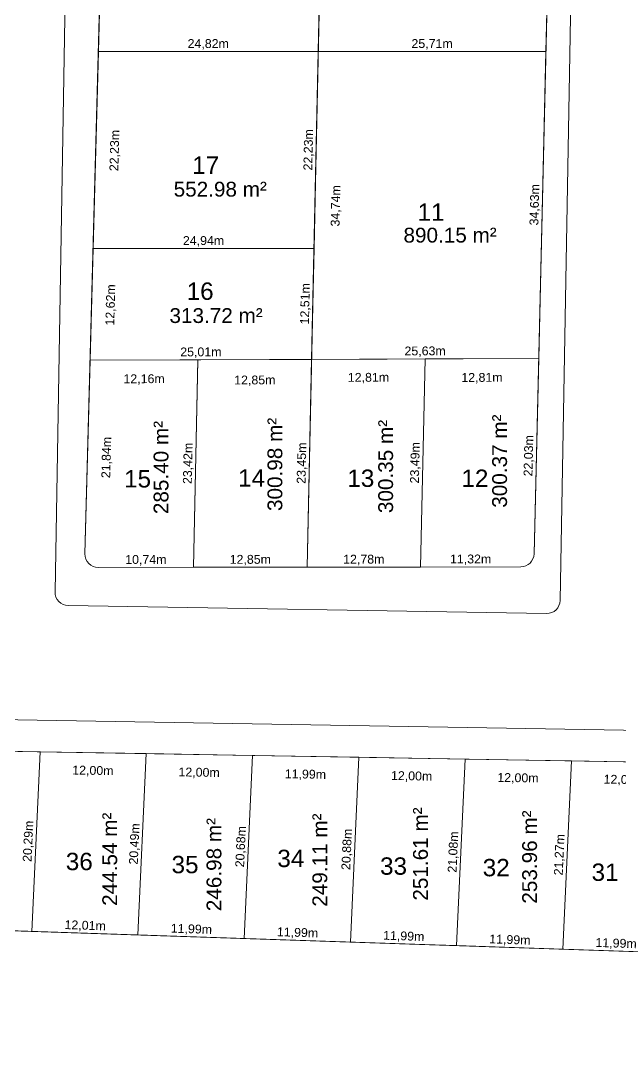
# Model space of a CAD drawing. Header units: metres. Extents: x 3808 to 8215, y 2374 to 6187.
# Drawn here: x 4555 to 4622.7, y 4379 to 4496.7 of the extents above; entities that cross this region are included whole.
import ezdxf
from ezdxf.enums import TextEntityAlignment as Align

# ---------------------------------------------------------------- set-up
doc = ezdxf.new("R2010")
doc.units = ezdxf.units.M
doc.linetypes.add('CONTINUO', pattern=[0])
for name, color, linetype in [('Areas Lotes', 1, 'Continuous'), ('Calçada', 8, 'Continuous'), ('COTAS', 7, 'Continuous'), ('Lote', 7, 'Continuous'), ('Nº Lote', 7, 'Continuous'), ('q', 9, 'CONTINUO'), ('quadras', 7, 'Continuous')]:
    doc.layers.add(name, color=color, linetype=linetype)
doc.styles.add('Arial', font='arial.ttf')
doc.dimstyles.new('Copy(2) of ISO-25', dxfattribs={"dimtxt": 1, "dimasz": 2.5, "dimexe": 1.25, "dimexo": 0.625, "dimgap": 0.2, "dimtad": 1, "dimtoh": 1, "dimlfac": 1, "dimzin": 1, "dimtxsty": 'Arial', "dimblk": 'NONE', "dimcen": 0, "dimse1": 1, "dimse2": 1, "dimsd1": 1, "dimsd2": 1, "dimclrt": 256, "dimaunit": 1, "dimadec": 3, "dimazin": 0, "dimtfac": 1, "dimtmove": 0, "dimatfit": 3, "dimldrblk": 'NONE', "dimfxl": 1, "dimtolj": 1, "dimtzin": 0, "dimarcsym": 0})

# ---------------------------------------------------------------- blocks, each defined once
blk = doc.blocks.new('*D3907')
at = {"layer": 'Defpoints', "color": 0, "linetype": 'Continuous', "transparency": 16777216}
for p in [(4600.12, 4435.03), (4600.12, 4435.03), (4611.44, 4435.05)]:
    blk.add_point(p, dxfattribs=at)
at = {"layer": 'COTAS', "linetype": 'Continuous', "lineweight": 5, "transparency": 16777216, "insert": (4605.78, 4435.84), "char_height": 1, "attachment_point": 5, "rotation": 0.0822, "style": 'Arial'}
blk.add_mtext('\\A1;11,32m', dxfattribs=at)
blk = doc.blocks.new('_None')
blk = doc.blocks.new('*D3908')
at = {"layer": 'Defpoints', "color": 0, "linetype": 'Continuous', "transparency": 16777216}
for p in [(4587.33, 4435.01), (4587.33, 4435.01), (4600.12, 4435.03)]:
    blk.add_point(p, dxfattribs=at)
at = {"layer": 'COTAS', "linetype": 'Continuous', "lineweight": 5, "transparency": 16777216, "insert": (4593.72, 4435.82), "char_height": 1, "attachment_point": 5, "rotation": 0.0822, "style": 'Arial'}
blk.add_mtext('\\A1;12,78m', dxfattribs=at)
blk = doc.blocks.new('*D3909')
at = {"layer": 'Defpoints', "color": 0, "linetype": 'Continuous', "transparency": 16777216}
for p in [(4587.33, 4435.01), (4587.33, 4435.01), (4574.49, 4434.99)]:
    blk.add_point(p, dxfattribs=at)
at = {"layer": 'COTAS', "linetype": 'Continuous', "lineweight": 5, "transparency": 16777216, "insert": (4580.91, 4435.8), "char_height": 1, "attachment_point": 5, "rotation": 0.0822, "style": 'Arial'}
blk.add_mtext('\\A1;12,85m', dxfattribs=at)
blk = doc.blocks.new('*D3910')
at = {"layer": 'Defpoints', "color": 0, "linetype": 'Continuous', "transparency": 16777216}
for p in [(4563.75, 4434.98), (4563.75, 4434.98), (4574.49, 4434.99)]:
    blk.add_point(p, dxfattribs=at)
at = {"layer": 'COTAS', "linetype": 'Continuous', "lineweight": 5, "transparency": 16777216, "insert": (4569.12, 4435.79), "char_height": 1, "attachment_point": 5, "rotation": 0.0822, "style": 'Arial'}
blk.add_mtext('\\A1;10,74m', dxfattribs=at)
blk = doc.blocks.new('*D3911')
at = {"layer": 'Defpoints', "color": 0, "linetype": 'Continuous', "transparency": 16777216}
for p in [(4574.99, 4458.4), (4574.49, 4434.99), (4574.49, 4434.99)]:
    blk.add_point(p, dxfattribs=at)
at = {"layer": 'COTAS', "linetype": 'Continuous', "lineweight": 5, "transparency": 16777216, "insert": (4573.94, 4446.72), "char_height": 1, "attachment_point": 5, "rotation": 88.7784, "style": 'Arial'}
blk.add_mtext('\\A1;23,42m', dxfattribs=at)
blk = doc.blocks.new('*D3912')
at = {"layer": 'Defpoints', "color": 0, "linetype": 'Continuous', "transparency": 16777216}
for p in [(4587.83, 4458.46), (4587.33, 4435.01), (4587.33, 4435.01)]:
    blk.add_point(p, dxfattribs=at)
at = {"layer": 'COTAS', "linetype": 'Continuous', "lineweight": 5, "transparency": 16777216, "insert": (4586.78, 4446.75), "char_height": 1, "attachment_point": 5, "rotation": 88.7784, "style": 'Arial'}
blk.add_mtext('\\A1;23,45m', dxfattribs=at)
blk = doc.blocks.new('*D3913')
at = {"layer": 'Defpoints', "color": 0, "linetype": 'Continuous', "transparency": 16777216}
for p in [(4600.65, 4458.52), (4600.12, 4435.03), (4600.12, 4435.03)]:
    blk.add_point(p, dxfattribs=at)
at = {"layer": 'COTAS', "linetype": 'Continuous', "lineweight": 5, "transparency": 16777216, "insert": (4599.58, 4446.79), "char_height": 1, "attachment_point": 5, "rotation": 88.7086, "style": 'Arial'}
blk.add_mtext('\\A1;23,49m', dxfattribs=at)
blk = doc.blocks.new('*D3914')
at = {"layer": 'Defpoints', "color": 0, "linetype": 'Continuous', "transparency": 16777216}
for p in [(4613.46, 4458.57), (4613.46, 4458.57), (4587.83, 4458.46)]:
    blk.add_point(p, dxfattribs=at)
at = {"layer": 'COTAS', "linetype": 'Continuous', "lineweight": 5, "transparency": 16777216, "insert": (4600.64, 4459.32), "char_height": 1, "attachment_point": 5, "rotation": 0.2477, "style": 'Arial'}
blk.add_mtext('\\A1;25,63m', dxfattribs=at)
blk = doc.blocks.new('*D3915')
at = {"layer": 'Defpoints', "color": 0, "linetype": 'Continuous', "transparency": 16777216}
for p in [(4613.46, 4458.57), (4600.65, 4458.52), (4600.66, 4455.5)]:
    blk.add_point(p, dxfattribs=at)
at = {"layer": 'COTAS', "linetype": 'Continuous', "lineweight": 5, "transparency": 16777216, "insert": (4607.06, 4456.33), "char_height": 1, "attachment_point": 5, "rotation": 0.2477, "style": 'Arial'}
blk.add_mtext('\\A1;12,81m', dxfattribs=at)
blk = doc.blocks.new('*D3916')
at = {"layer": 'Defpoints', "color": 0, "linetype": 'Continuous', "transparency": 16777216}
for p in [(4587.83, 4458.46), (4600.65, 4458.52), (4600.66, 4455.57)]:
    blk.add_point(p, dxfattribs=at)
at = {"layer": 'COTAS', "linetype": 'Continuous', "lineweight": 5, "transparency": 16777216, "insert": (4594.25, 4456.34), "char_height": 1, "attachment_point": 5, "rotation": 0.2477, "style": 'Arial'}
blk.add_mtext('\\A1;12,81m', dxfattribs=at)
blk = doc.blocks.new('*D3917')
at = {"layer": 'Defpoints', "color": 0, "linetype": 'Continuous', "transparency": 16777216}
for p in [(4574.99, 4458.4), (4587.83, 4458.46), (4575, 4455.21)]:
    blk.add_point(p, dxfattribs=at)
at = {"layer": 'COTAS', "linetype": 'Continuous', "lineweight": 5, "transparency": 16777216, "insert": (4581.42, 4456.04), "char_height": 1, "attachment_point": 5, "rotation": 0.2477, "style": 'Arial'}
blk.add_mtext('\\A1;12,85m', dxfattribs=at)
blk = doc.blocks.new('*D3918')
at = {"layer": 'Defpoints', "color": 0, "linetype": 'Continuous', "transparency": 16777216}
for p in [(4562.83, 4458.35), (4574.99, 4458.4), (4562.84, 4455.36)]:
    blk.add_point(p, dxfattribs=at)
at = {"layer": 'COTAS', "linetype": 'Continuous', "lineweight": 5, "transparency": 16777216, "insert": (4568.92, 4456.18), "char_height": 1, "attachment_point": 5, "rotation": 0.2477, "style": 'Arial'}
blk.add_mtext('\\A1;12,16m', dxfattribs=at)
blk = doc.blocks.new('*D3919')
at = {"layer": 'Defpoints', "color": 0, "linetype": 'Continuous', "transparency": 16777216}
for p in [(4562.83, 4458.35), (4587.83, 4458.46), (4587.83, 4458.46)]:
    blk.add_point(p, dxfattribs=at)
at = {"layer": 'COTAS', "linetype": 'Continuous', "lineweight": 5, "transparency": 16777216, "insert": (4575.33, 4459.21), "char_height": 1, "attachment_point": 5, "rotation": 0.2477, "style": 'Arial'}
blk.add_mtext('\\A1;25,01m', dxfattribs=at)
blk = doc.blocks.new('*D3920')
at = {"layer": 'Defpoints', "color": 0, "linetype": 'Continuous', "transparency": 16777216}
for p in [(4563.16, 4470.97), (4563.16, 4470.97), (4588.1, 4470.97)]:
    blk.add_point(p, dxfattribs=at)
at = {"layer": 'COTAS', "linetype": 'Continuous', "lineweight": 5, "transparency": 16777216, "insert": (4575.63, 4471.77), "char_height": 1, "attachment_point": 5, "style": 'Arial'}
blk.add_mtext('\\A1;24,94m', dxfattribs=at)
blk = doc.blocks.new('*D3921')
at = {"layer": 'Defpoints', "color": 0, "linetype": 'Continuous', "transparency": 16777216}
for p in [(4588.57, 4493.2), (4587.83, 4458.46), (4591.05, 4458.39)]:
    blk.add_point(p, dxfattribs=at)
at = {"layer": 'COTAS', "linetype": 'Continuous', "lineweight": 5, "transparency": 16777216, "insert": (4590.62, 4475.78), "char_height": 1, "attachment_point": 5, "rotation": 88.7784, "style": 'Arial'}
blk.add_mtext('\\A1;34,74m', dxfattribs=at)
blk = doc.blocks.new('*D3922')
at = {"layer": 'Defpoints', "color": 0, "linetype": 'Continuous', "transparency": 16777216}
for p in [(4588.57, 4493.2), (4588.1, 4470.97), (4588.1, 4470.97)]:
    blk.add_point(p, dxfattribs=at)
at = {"layer": 'COTAS', "linetype": 'Continuous', "lineweight": 5, "transparency": 16777216, "insert": (4587.54, 4482.1), "char_height": 1, "attachment_point": 5, "rotation": 88.7784, "style": 'Arial'}
blk.add_mtext('\\A1;22,23m', dxfattribs=at)
blk = doc.blocks.new('*D3923')
at = {"layer": 'Defpoints', "color": 0, "linetype": 'Continuous', "transparency": 16777216}
for p in [(4588.1, 4470.97), (4587.83, 4458.46), (4587.83, 4458.46)]:
    blk.add_point(p, dxfattribs=at)
at = {"layer": 'COTAS', "linetype": 'Continuous', "lineweight": 5, "transparency": 16777216, "insert": (4587.17, 4464.73), "char_height": 1, "attachment_point": 5, "rotation": 88.7784, "style": 'Arial'}
blk.add_mtext('\\A1;12,51m', dxfattribs=at)
blk = doc.blocks.new('*D3924')
at = {"layer": 'Defpoints', "color": 0, "linetype": 'Continuous', "transparency": 16777216}
for p in [(4562.83, 4458.35), (4565.83, 4458.27), (4562.24, 4436.52)]:
    blk.add_point(p, dxfattribs=at)
at = {"layer": 'COTAS', "linetype": 'Continuous', "lineweight": 5, "transparency": 16777216, "insert": (4564.74, 4447.38), "char_height": 1, "attachment_point": 5, "rotation": 88.474, "style": 'Arial'}
blk.add_mtext('\\A1;21,84m', dxfattribs=at)
blk = doc.blocks.new('*D3925')
at = {"layer": 'Defpoints', "color": 0, "linetype": 'Continuous', "transparency": 16777216}
for p in [(4563.16, 4470.97), (4566.17, 4470.89), (4562.83, 4458.35)]:
    blk.add_point(p, dxfattribs=at)
at = {"layer": 'COTAS', "linetype": 'Continuous', "lineweight": 5, "transparency": 16777216, "insert": (4565.2, 4464.6), "char_height": 1, "attachment_point": 5, "rotation": 88.474, "style": 'Arial'}
blk.add_mtext('\\A1;12,62m', dxfattribs=at)
blk = doc.blocks.new('*D3926')
at = {"layer": 'Defpoints', "color": 0, "linetype": 'Continuous', "transparency": 16777216}
for p in [(4563.75, 4493.2), (4566.76, 4493.12), (4563.16, 4470.97)]:
    blk.add_point(p, dxfattribs=at)
at = {"layer": 'COTAS', "linetype": 'Continuous', "lineweight": 5, "transparency": 16777216, "insert": (4565.66, 4482.02), "char_height": 1, "attachment_point": 5, "rotation": 88.474, "style": 'Arial'}
blk.add_mtext('\\A1;22,23m', dxfattribs=at)
blk = doc.blocks.new('*D3927')
at = {"layer": 'Defpoints', "color": 0, "linetype": 'Continuous', "transparency": 16777216}
for p in [(4564.42, 4518.23), (4567.43, 4518.15), (4563.75, 4493.2)]:
    blk.add_point(p, dxfattribs=at)
at = {"layer": 'COTAS', "linetype": 'Continuous', "lineweight": 5, "transparency": 16777216, "insert": (4566.29, 4505.66), "char_height": 1, "attachment_point": 5, "rotation": 88.474, "style": 'Arial'}
blk.add_mtext('\\A1;25,05m', dxfattribs=at)
blk = doc.blocks.new('*D3958')
at = {"layer": 'Defpoints', "color": 0, "linetype": 'Continuous', "transparency": 16777216}
for p in [(4614.86, 4517.28), (4614.28, 4493.2), (4614.28, 4493.2)]:
    blk.add_point(p, dxfattribs=at)
at = {"layer": 'COTAS', "linetype": 'Continuous', "lineweight": 5, "transparency": 16777216, "insert": (4613.77, 4505.26), "char_height": 1, "attachment_point": 5, "rotation": 88.6392, "style": 'Arial'}
blk.add_mtext('\\A1;24,09m', dxfattribs=at)
blk = doc.blocks.new('*D3959')
at = {"layer": 'Defpoints', "color": 0, "linetype": 'Continuous', "transparency": 16777216}
for p in [(4614.28, 4493.2), (4613.46, 4458.57), (4613.46, 4458.57)]:
    blk.add_point(p, dxfattribs=at)
at = {"layer": 'COTAS', "linetype": 'Continuous', "lineweight": 5, "transparency": 16777216, "insert": (4613.07, 4475.9), "char_height": 1, "attachment_point": 5, "rotation": 88.6392, "style": 'Arial'}
blk.add_mtext('\\A1;34,63m', dxfattribs=at)
blk = doc.blocks.new('*D3968')
at = {"layer": 'Defpoints', "color": 0, "linetype": 'Continuous', "transparency": 16777216}
for p in [(4589.1, 4517.77), (4588.57, 4493.2), (4588.57, 4493.2)]:
    blk.add_point(p, dxfattribs=at)
at = {"layer": 'COTAS', "linetype": 'Continuous', "lineweight": 5, "transparency": 16777216, "insert": (4588.04, 4505.5), "char_height": 1, "attachment_point": 5, "rotation": 88.7784, "style": 'Arial'}
blk.add_mtext('\\A1;24,58m', dxfattribs=at)
blk = doc.blocks.new('*D3969')
at = {"layer": 'Defpoints', "color": 0, "linetype": 'Continuous', "transparency": 16777216}
for p in [(4563.75, 4493.2), (4563.75, 4493.2), (4588.57, 4493.2)]:
    blk.add_point(p, dxfattribs=at)
at = {"layer": 'COTAS', "linetype": 'Continuous', "lineweight": 5, "transparency": 16777216, "insert": (4576.16, 4494), "char_height": 1, "attachment_point": 5, "rotation": 360, "style": 'Arial'}
blk.add_mtext('\\A1;24,82m', dxfattribs=at)
blk = doc.blocks.new('*D3970')
at = {"layer": 'Defpoints', "color": 0, "linetype": 'Continuous', "transparency": 16777216}
for p in [(4588.57, 4493.2), (4614.28, 4493.2), (4614.28, 4493.2)]:
    blk.add_point(p, dxfattribs=at)
at = {"layer": 'COTAS', "linetype": 'Continuous', "lineweight": 5, "transparency": 16777216, "insert": (4601.43, 4494), "char_height": 1, "attachment_point": 5, "style": 'Arial'}
blk.add_mtext('\\A1;25,71m', dxfattribs=at)
blk = doc.blocks.new('*D3973')
at = {"layer": 'Defpoints', "color": 0, "linetype": 'Continuous', "transparency": 16777216}
for p in [(4613.46, 4458.57), (4613.46, 4458.57), (4612.94, 4436.55)]:
    blk.add_point(p, dxfattribs=at)
at = {"layer": 'Areas Lotes', "linetype": 'Continuous', "lineweight": 5, "transparency": 16777216, "insert": (4612.4, 4447.58), "char_height": 1, "attachment_point": 5, "rotation": 88.6381, "style": 'Arial'}
blk.add_mtext('\\A1;22,03m', dxfattribs=at)
blk = doc.blocks.new('*D4416')
at = {"layer": 'Defpoints', "color": 0, "linetype": 'Continuous', "transparency": 16777216}
for p in [(4616.18, 4391.9), (4616.18, 4391.9), (4628.17, 4391.5)]:
    blk.add_point(p, dxfattribs=at)
at = {"layer": 'COTAS', "linetype": 'Continuous', "lineweight": 5, "transparency": 16777216, "insert": (4622.2, 4392.5), "char_height": 1, "attachment_point": 5, "rotation": 358.0826, "style": 'Arial'}
blk.add_mtext('\\A1;11,99m', dxfattribs=at)
blk = doc.blocks.new('*D4417')
at = {"layer": 'Defpoints', "color": 0, "linetype": 'Continuous', "transparency": 16777216}
for p in [(4604.19, 4392.3), (4604.19, 4392.3), (4616.18, 4391.9)]:
    blk.add_point(p, dxfattribs=at)
at = {"layer": 'COTAS', "linetype": 'Continuous', "lineweight": 5, "transparency": 16777216, "insert": (4610.21, 4392.9), "char_height": 1, "attachment_point": 5, "rotation": 358.0826, "style": 'Arial'}
blk.add_mtext('\\A1;11,99m', dxfattribs=at)
blk = doc.blocks.new('*D4418')
at = {"layer": 'Defpoints', "color": 0, "linetype": 'Continuous', "transparency": 16777216}
for p in [(4592.21, 4392.71), (4592.21, 4392.71), (4604.19, 4392.3)]:
    blk.add_point(p, dxfattribs=at)
at = {"layer": 'COTAS', "linetype": 'Continuous', "lineweight": 5, "transparency": 16777216, "insert": (4598.23, 4393.31), "char_height": 1, "attachment_point": 5, "rotation": 358.0826, "style": 'Arial'}
blk.add_mtext('\\A1;11,99m', dxfattribs=at)
blk = doc.blocks.new('*D4419')
at = {"layer": 'Defpoints', "color": 0, "linetype": 'Continuous', "transparency": 16777216}
for p in [(4580.22, 4393.11), (4580.22, 4393.11), (4592.21, 4392.71)]:
    blk.add_point(p, dxfattribs=at)
at = {"layer": 'COTAS', "linetype": 'Continuous', "lineweight": 5, "transparency": 16777216, "insert": (4586.24, 4393.71), "char_height": 1, "attachment_point": 5, "rotation": 358.0826, "style": 'Arial'}
blk.add_mtext('\\A1;11,99m', dxfattribs=at)
blk = doc.blocks.new('*D4420')
at = {"layer": 'Defpoints', "color": 0, "linetype": 'Continuous', "transparency": 16777216}
for p in [(4568.23, 4393.11), (4568.24, 4393.51), (4580.22, 4393.11)]:
    blk.add_point(p, dxfattribs=at)
at = {"layer": 'COTAS', "linetype": 'Continuous', "lineweight": 5, "transparency": 16777216, "insert": (4574.26, 4394.11), "char_height": 1, "attachment_point": 5, "rotation": 358.0826, "style": 'Arial'}
blk.add_mtext('\\A1;11,99m', dxfattribs=at)
blk = doc.blocks.new('*D4421')
at = {"layer": 'Defpoints', "color": 0, "linetype": 'Continuous', "transparency": 16777216}
for p in [(4556.24, 4393.91), (4556.24, 4393.91), (4568.23, 4393.11)]:
    blk.add_point(p, dxfattribs=at)
at = {"layer": 'COTAS', "linetype": 'Continuous', "lineweight": 5, "transparency": 16777216, "insert": (4562.27, 4394.51), "char_height": 1, "attachment_point": 5, "rotation": 358.0826, "style": 'Arial'}
blk.add_mtext('\\A1;12,01m', dxfattribs=at)
blk = doc.blocks.new('*D4422')
at = {"layer": 'Defpoints', "color": 0, "linetype": 'Continuous', "transparency": 16777216}
for p in [(4544.26, 4394.31), (4544.26, 4394.31), (4556.24, 4393.91)]:
    blk.add_point(p, dxfattribs=at)
at = {"layer": 'COTAS', "linetype": 'Continuous', "lineweight": 5, "transparency": 16777216, "insert": (4550.28, 4394.91), "char_height": 1, "attachment_point": 5, "rotation": 358.0826, "style": 'Arial'}
blk.add_mtext('\\A1;11,99m', dxfattribs=at)
blk = doc.blocks.new('*D4431')
at = {"layer": 'Defpoints', "color": 0, "linetype": 'Continuous', "transparency": 16777216}
for p in [(4545.18, 4414.38), (4557.17, 4414.18), (4557.12, 4411.29)]:
    blk.add_point(p, dxfattribs=at)
at = {"layer": 'COTAS', "linetype": 'Continuous', "lineweight": 5, "transparency": 16777216, "insert": (4551.14, 4412.19), "char_height": 1, "attachment_point": 5, "rotation": 359.0209, "style": 'Arial'}
blk.add_mtext('\\A1;12,00m', dxfattribs=at)
blk = doc.blocks.new('*D4432')
at = {"layer": 'Defpoints', "color": 0, "linetype": 'Continuous', "transparency": 16777216}
for p in [(4557.17, 4414.18), (4569.17, 4413.97), (4569.12, 4411.08)]:
    blk.add_point(p, dxfattribs=at)
at = {"layer": 'COTAS', "linetype": 'Continuous', "lineweight": 5, "transparency": 16777216, "insert": (4563.14, 4411.99), "char_height": 1, "attachment_point": 5, "rotation": 359.0209, "style": 'Arial'}
blk.add_mtext('\\A1;12,00m', dxfattribs=at)
blk = doc.blocks.new('*D4433')
at = {"layer": 'Defpoints', "color": 0, "linetype": 'Continuous', "transparency": 16777216}
for p in [(4569.17, 4413.97), (4581.17, 4413.77), (4581.12, 4410.88)]:
    blk.add_point(p, dxfattribs=at)
at = {"layer": 'COTAS', "linetype": 'Continuous', "lineweight": 5, "transparency": 16777216, "insert": (4575.13, 4411.78), "char_height": 1, "attachment_point": 5, "rotation": 359.0209, "style": 'Arial'}
blk.add_mtext('\\A1;12,00m', dxfattribs=at)
blk = doc.blocks.new('*D4434')
at = {"layer": 'Defpoints', "color": 0, "linetype": 'Continuous', "transparency": 16777216}
for p in [(4581.17, 4413.77), (4593.16, 4413.56), (4593.11, 4410.67)]:
    blk.add_point(p, dxfattribs=at)
at = {"layer": 'COTAS', "linetype": 'Continuous', "lineweight": 5, "transparency": 16777216, "insert": (4587.13, 4411.57), "char_height": 1, "attachment_point": 5, "rotation": 359.0209, "style": 'Arial'}
blk.add_mtext('\\A1;11,99m', dxfattribs=at)
blk = doc.blocks.new('*D4435')
at = {"layer": 'Defpoints', "color": 0, "linetype": 'Continuous', "transparency": 16777216}
for p in [(4593.16, 4413.56), (4605.16, 4413.36), (4605.11, 4410.47)]:
    blk.add_point(p, dxfattribs=at)
at = {"layer": 'COTAS', "linetype": 'Continuous', "lineweight": 5, "transparency": 16777216, "insert": (4599.12, 4411.37), "char_height": 1, "attachment_point": 5, "rotation": 359.0209, "style": 'Arial'}
blk.add_mtext('\\A1;12,00m', dxfattribs=at)
blk = doc.blocks.new('*D4436')
at = {"layer": 'Defpoints', "color": 0, "linetype": 'Continuous', "transparency": 16777216}
for p in [(4605.16, 4413.36), (4617.16, 4413.15), (4617.11, 4410.26)]:
    blk.add_point(p, dxfattribs=at)
at = {"layer": 'COTAS', "linetype": 'Continuous', "lineweight": 5, "transparency": 16777216, "insert": (4611.12, 4411.16), "char_height": 1, "attachment_point": 5, "rotation": 359.0209, "style": 'Arial'}
blk.add_mtext('\\A1;12,00m', dxfattribs=at)
blk = doc.blocks.new('*D4437')
at = {"layer": 'Defpoints', "color": 0, "linetype": 'Continuous', "transparency": 16777216}
for p in [(4617.16, 4413.15), (4629.15, 4412.95), (4629.1, 4410.06)]:
    blk.add_point(p, dxfattribs=at)
at = {"layer": 'COTAS', "linetype": 'Continuous', "lineweight": 5, "transparency": 16777216, "insert": (4623.12, 4410.96), "char_height": 1, "attachment_point": 5, "rotation": 359.0209, "style": 'Arial'}
blk.add_mtext('\\A1;12,00m', dxfattribs=at)
blk = doc.blocks.new('*D4499')
at = {"layer": 'Defpoints', "color": 0, "linetype": 'Continuous', "transparency": 16777216}
for p in [(4617.16, 4413.15), (4616.18, 4391.9), (4616.18, 4391.9)]:
    blk.add_point(p, dxfattribs=at)
at = {"layer": 'COTAS', "linetype": 'Continuous', "lineweight": 5, "transparency": 16777216, "insert": (4615.87, 4402.56), "char_height": 1, "attachment_point": 5, "rotation": 87.3753, "style": 'Arial'}
blk.add_mtext('\\A1;21,27m', dxfattribs=at)
blk = doc.blocks.new('*D4500')
at = {"layer": 'Defpoints', "color": 0, "linetype": 'Continuous', "transparency": 16777216}
for p in [(4605.16, 4413.36), (4604.19, 4392.3), (4604.19, 4392.3)]:
    blk.add_point(p, dxfattribs=at)
at = {"layer": 'COTAS', "linetype": 'Continuous', "lineweight": 5, "transparency": 16777216, "insert": (4603.88, 4402.87), "char_height": 1, "attachment_point": 5, "rotation": 87.3753, "style": 'Arial'}
blk.add_mtext('\\A1;21,08m', dxfattribs=at)
blk = doc.blocks.new('*D4501')
at = {"layer": 'Defpoints', "color": 0, "linetype": 'Continuous', "transparency": 16777216}
for p in [(4593.16, 4413.56), (4592.21, 4392.71), (4592.21, 4392.71)]:
    blk.add_point(p, dxfattribs=at)
at = {"layer": 'COTAS', "linetype": 'Continuous', "lineweight": 5, "transparency": 16777216, "insert": (4591.88, 4403.17), "char_height": 1, "attachment_point": 5, "rotation": 87.3753, "style": 'Arial'}
blk.add_mtext('\\A1;20,88m', dxfattribs=at)
blk = doc.blocks.new('*D4502')
at = {"layer": 'Defpoints', "color": 0, "linetype": 'Continuous', "transparency": 16777216}
for p in [(4581.17, 4413.77), (4580.22, 4393.11), (4580.22, 4393.11)]:
    blk.add_point(p, dxfattribs=at)
at = {"layer": 'COTAS', "linetype": 'Continuous', "lineweight": 5, "transparency": 16777216, "insert": (4579.9, 4403.47), "char_height": 1, "attachment_point": 5, "rotation": 87.3753, "style": 'Arial'}
blk.add_mtext('\\A1;20,68m', dxfattribs=at)
blk = doc.blocks.new('*D4503')
at = {"layer": 'Defpoints', "color": 0, "linetype": 'Continuous', "transparency": 16777216}
for p in [(4569.17, 4413.97), (4568.23, 4393.51), (4568.23, 4393.51)]:
    blk.add_point(p, dxfattribs=at)
at = {"layer": 'COTAS', "linetype": 'Continuous', "lineweight": 5, "transparency": 16777216, "insert": (4567.9, 4403.78), "char_height": 1, "attachment_point": 5, "rotation": 87.3753, "style": 'Arial'}
blk.add_mtext('\\A1;20,49m', dxfattribs=at)
blk = doc.blocks.new('*D4504')
at = {"layer": 'Defpoints', "color": 0, "linetype": 'Continuous', "transparency": 16777216}
for p in [(4557.17, 4414.18), (4556.24, 4393.91), (4556.24, 4393.91)]:
    blk.add_point(p, dxfattribs=at)
at = {"layer": 'COTAS', "linetype": 'Continuous', "lineweight": 5, "transparency": 16777216, "insert": (4555.91, 4404.08), "char_height": 1, "attachment_point": 5, "rotation": 87.3753, "style": 'Arial'}
blk.add_mtext('\\A1;20,29m', dxfattribs=at)

msp = doc.modelspace()

# ---------------------------------------------------------------- linework, layer by layer
at = {"layer": 'Calçada', "linetype": 'Continuous', "lineweight": 5}
for p, q in [((4561.866, 4605.282), (4558.865, 4432.215)), ((4618.978, 4603.962), (4615.876, 4431.255)), ((4614.351, 4429.782), (4560.34, 4430.689)), ((4933.197, 4411.428), (4490.624, 4418.857))]:
    msp.add_line(p, q, dxfattribs=at)
for centre, start, end in [((4560.365, 4432.189), 179.00647, 269.03835), ((4614.376, 4431.282), 269.03835, 358.97117)]:
    msp.add_arc(centre, 1.5, start, end, dxfattribs=at)
at = {"layer": 'Lote', "lineweight": 5}
for p, q in [((4587.334, 4435.011), (4589.278, 4526.195)), ((4563.755, 4493.196), (4614.284, 4493.196)), ((4563.163, 4470.97), (4588.101, 4470.97)), ((4562.826, 4458.352), (4613.461, 4458.571)), ((4574.488, 4434.993), (4574.986, 4458.349)), ((4557.172, 4414.178), (4556.243, 4393.909)), ((4569.17, 4413.973), (4568.232, 4393.508)), ((4581.171, 4413.768), (4580.224, 4393.107)), ((4593.162, 4413.563), (4592.206, 4392.705)), ((4605.159, 4413.358), (4604.194, 4392.304)), ((4617.156, 4413.153), (4616.182, 4391.903))]:
    msp.add_line(p, q, dxfattribs=at)
at = {"layer": 'Lote', "linetype": 'Continuous', "lineweight": 5}
msp.add_line((4600.118, 4435.011), (4600.648, 4458.516), dxfattribs=at)
at = {"layer": 'Lote', "linetype": 'Continuous', "lineweight": 5, "flags": 128}
for points in [[(4589.098, 4517.767), (4564.422, 4518.234), (4563.755, 4493.196), (4588.575, 4493.196)], [(4614.284, 4493.196), (4614.856, 4517.279), (4589.098, 4517.767), (4588.575, 4493.196)], [(4588.101, 4470.97), (4588.575, 4493.196), (4563.755, 4493.196), (4563.163, 4470.97)], [(4613.461, 4458.571), (4614.284, 4493.196), (4588.575, 4493.196), (4587.834, 4458.46)], [(4587.834, 4458.46), (4588.101, 4470.97), (4563.163, 4470.97), (4562.826, 4458.352)], [(4587.834, 4458.46), (4574.987, 4458.405), (4574.488, 4434.993), (4587.334, 4435.011)], [(4600.648, 4458.516), (4587.834, 4458.46), (4587.334, 4435.011), (4600.118, 4435.03)], [(4544.255, 4394.311), (4556.243, 4393.909), (4557.172, 4414.178), (4545.175, 4414.383)], [(4569.17, 4413.973), (4557.172, 4414.178), (4556.243, 4393.909), (4568.232, 4393.508)], [(4568.232, 4393.508), (4580.224, 4393.107), (4581.171, 4413.768), (4569.17, 4413.973)], [(4593.162, 4413.563), (4581.171, 4413.768), (4580.224, 4393.107), (4592.206, 4392.705)], [(4605.159, 4413.358), (4593.162, 4413.563), (4592.206, 4392.705), (4604.194, 4392.304)], [(4604.194, 4392.304), (4616.182, 4391.903), (4617.156, 4413.153), (4605.159, 4413.358)], [(4629.153, 4412.948), (4617.156, 4413.153), (4616.182, 4391.903), (4628.17, 4391.501)]]:
    msp.add_lwpolyline(points, close=True, dxfattribs=at)
for points in [[(4600.118, 4435.03), (4611.44, 4435.046, 0.4068563), (4612.937, 4436.51), (4613.461, 4458.571), (4600.648, 4458.516)], [(4574.987, 4458.405), (4562.826, 4458.352), (4562.245, 4436.517, 0.4224584), (4563.746, 4434.977), (4574.488, 4434.993)]]:
    msp.add_lwpolyline(points, format="xyb", close=True, dxfattribs=at)
at = {"layer": 'q', "lineweight": 5}
msp.add_line((5000.197, 4379.047), (4482.685, 4396.372), dxfattribs=at)
at = {"layer": 'quadras', "lineweight": 5}
for p, q in [((4562.245, 4436.517), (4566.635, 4601.322)), ((4616.808, 4599.459), (4612.937, 4436.51)), ((4611.44, 4435.046), (4563.746, 4434.977))]:
    msp.add_line(p, q, dxfattribs=at)
at = {"layer": 'quadras', "linetype": 'Continuous', "lineweight": 5}
msp.add_line((4495.637, 4415.23), (4953.073, 4407.412), dxfattribs=at)
at = {"layer": 'quadras', "linetype": 'Continuous', "lineweight": 5, "flags": 128}
for points in [[(4616.808, 4599.459, 0.4100838), (4615.365, 4600.993), (4568.191, 4602.781, 0.4175088), (4566.635, 4601.322), (4562.245, 4436.517, 0.4224584), (4563.746, 4434.977), (4611.44, 4435.046, 0.4068563), (4612.937, 4436.51)], [(4495.637, 4415.23, 0.4037727), (4494.113, 4413.809), (4493.172, 4396.021), (5000.197, 4379.047), (5000.741, 4405.091, 0.4153174), (4999.267, 4406.622), (4953.073, 4407.412)]]:
    msp.add_lwpolyline(points, format="xyb", close=True, dxfattribs=at)
at = {"layer": 'quadras', "lineweight": 5}
for centre, start, end in [((4563.744, 4436.477), 178.47402, 270.08216), ((4611.438, 4436.546), 270.08216, 358.6392)]:
    msp.add_arc(centre, 1.5, start, end, dxfattribs=at)

# ---------------------------------------------------------------- texts
at = {"layer": 'Areas Lotes', "linetype": 'Continuous', "lineweight": 5, "style": 'Arial'}
for s, p in [('552.98 m²', (4572.257, 4476.826)), ('890.15 m²', (4598.201, 4471.64)), ('313.72 m²', (4571.786, 4462.564))]:
    msp.add_text(s, height=1.6726, dxfattribs=at).set_placement(p)
for s, p in [('300.98 m²', (4584.522, 4441.348)), ('300.35 m²', (4597.022, 4441.112)), ('300.37 m²', (4609.886, 4441.716)), ('285.40 m²', (4571.668, 4440.995)), ('244.54 m²', (4565.879, 4396.793)), ('249.11 m²', (4589.591, 4396.697)), ('251.61 m²', (4600.954, 4397.384)), ('253.96 m²', (4613.273, 4397.042)), ('246.98 m²', (4577.643, 4396.191))]:
    msp.add_text(s, height=1.6726, rotation=90, dxfattribs=at).set_placement(p)
at = {"layer": 'Nº Lote', "linetype": 'Continuous', "lineweight": 5, "style": 'Arial'}
for s, p in [('17', (4575.87, 4479.392)), ('11', (4601.311, 4474.099)), ('16', (4575.247, 4465.174)), ('15', (4568.186, 4444.002)), ('14', (4581.062, 4444.106)), ('13', (4593.386, 4444.066)), ('12', (4606.262, 4444.066)), ('36', (4561.604, 4400.823)), ('35', (4573.544, 4400.478)), ('34', (4585.483, 4401.169)), ('33', (4597.077, 4400.305)), ('32', (4608.671, 4400.132)), ('31', (4620.957, 4399.613))]:
    msp.add_text(s, height=1.96, dxfattribs=at).set_placement(p, align=Align.CENTER)

# ---------------------------------------------------------------- dimensions: what is measured, and where the dimension line sits
at = {"layer": 'Areas Lotes', "linetype": 'Continuous', "lineweight": 5}
dim = msp.add_aligned_dim(p1=(4612.938, 4436.546), p2=(4613.461, 4458.571), distance=0, dimstyle='Copy(2) of ISO-25', override={"dimpost": 'm'}, dxfattribs=at)
dim.commit()
dim.dimension.update_dxf_attribs({"geometry": '*D3973', "text_midpoint": (4612.399, 4447.578)})
at = {"layer": 'COTAS', "linetype": 'Continuous', "lineweight": 5}
for base, p1, p2, angle, picture, middle in [((4567.425, 4518.154), (4563.755, 4493.196), (4564.422, 4518.234), 268.47402, '*D3927', (4566.291, 4505.656)), ((4614.284, 4493.196), (4614.856, 4517.279), (4614.284, 4493.196), 88.6392, '*D3958', (4613.769, 4505.257)), ((4566.758, 4493.116), (4563.163, 4470.97), (4563.755, 4493.196), 268.47402, '*D3926', (4565.662, 4482.024)), ((4613.461, 4458.571), (4614.284, 4493.196), (4613.461, 4458.571), 88.6392, '*D3959', (4613.072, 4475.903)), ((4566.166, 4470.89), (4562.826, 4458.352), (4563.163, 4470.97), 268.47402, '*D3925', (4565.198, 4464.602)), ((4557.123, 4411.287), (4545.175, 4414.383), (4557.172, 4414.178), 179.02088, '*D4431', (4551.138, 4412.19)), ((4569.12, 4411.082), (4557.172, 4414.178), (4569.17, 4413.973), 179.02088, '*D4432', (4563.135, 4411.985)), ((4581.122, 4410.877), (4569.17, 4413.973), (4581.171, 4413.768), 179.02088, '*D4433', (4575.135, 4411.78)), ((4593.112, 4410.672), (4581.171, 4413.768), (4593.162, 4413.563), 179.02088, '*D4434', (4587.131, 4411.575)), ((4605.109, 4410.467), (4593.162, 4413.563), (4605.159, 4413.358), 179.02088, '*D4435', (4599.125, 4411.37)), ((4617.107, 4410.262), (4605.159, 4413.358), (4617.156, 4413.153), 179.02088, '*D4436', (4611.122, 4411.165)), ((4629.104, 4410.057), (4617.156, 4413.153), (4629.153, 4412.948), 179.02088, '*D4437', (4623.119, 4410.96)), ((4544.255, 4394.311), (4556.243, 4393.909), (4544.255, 4394.311), 358.08262, '*D4422', (4550.276, 4394.911)), ((4556.243, 4393.909), (4568.232, 4393.107), (4556.243, 4393.909), 358.08262, '*D4421', (4562.271, 4394.509)), ((4568.245, 4393.508), (4580.224, 4393.107), (4568.232, 4393.107), 358.08262, '*D4420', (4574.261, 4394.108)), ((4580.224, 4393.107), (4592.206, 4392.705), (4580.224, 4393.107), 358.08262, '*D4419', (4586.242, 4393.707)), ((4592.206, 4392.705), (4604.194, 4392.304), (4592.206, 4392.705), 358.08262, '*D4418', (4598.226, 4393.305)), ((4604.194, 4392.304), (4616.182, 4391.903), (4604.194, 4392.304), 358.08262, '*D4417', (4610.215, 4392.904)), ((4616.182, 4391.903), (4628.17, 4391.501), (4616.182, 4391.903), 358.08262, '*D4416', (4622.203, 4392.503))]:
    dim = msp.add_linear_dim(base=base, p1=p1, p2=p2, angle=angle, dimstyle='Copy(2) of ISO-25', override={"dimpost": 'm', "dimtmove": 1}, dxfattribs=at)
    dim.commit()
    dim.dimension.update_dxf_attribs({"geometry": picture, "text_midpoint": middle})
for p1, p2, distance, picture, middle in [((4589.098, 4517.767), (4588.575, 4493.196), 0, '*D3968', (4588.036, 4505.499)), ((4588.575, 4493.196), (4563.755, 4493.196), 0, '*D3969', (4576.165, 4493.997)), ((4588.575, 4493.196), (4614.284, 4493.196), 0, '*D3970', (4601.429, 4493.997)), ((4588.575, 4493.196), (4588.101, 4470.97), 0, '*D3922', (4587.537, 4482.1)), ((4588.575, 4493.196), (4587.834, 4458.46), 3.215, '*D3921', (4590.617, 4475.777)), ((4588.101, 4470.97), (4563.163, 4470.97), 0, '*D3920', (4575.632, 4471.771)), ((4588.101, 4470.97), (4587.834, 4458.46), 0, '*D3923', (4587.166, 4464.732)), ((4562.826, 4458.352), (4587.834, 4458.46), 0, '*D3919', (4575.327, 4459.207)), ((4587.834, 4458.46), (4613.461, 4458.571), 0, '*D3914', (4600.644, 4459.317)), ((4613.461, 4458.571), (4600.648, 4458.516), 3.012, '*D3915', (4607.064, 4456.332)), ((4562.245, 4436.517), (4562.826, 4458.352), -3.005, '*D3924', (4564.739, 4447.376)), ((4574.987, 4458.405), (4562.826, 4458.352), 2.995, '*D3918', (4568.916, 4456.184)), ((4574.987, 4458.405), (4574.488, 4434.993), 0, '*D3911', (4573.937, 4446.716)), ((4587.834, 4458.46), (4574.987, 4458.405), 3.193, '*D3917', (4581.421, 4456.04)), ((4587.834, 4458.46), (4587.334, 4435.011), 0, '*D3912', (4586.783, 4446.753)), ((4587.834, 4458.46), (4600.648, 4458.516), -2.949, '*D3916', (4594.25, 4456.34)), ((4600.648, 4458.516), (4600.118, 4435.03), 0, '*D3913', (4599.582, 4446.791)), ((4574.488, 4434.993), (4563.746, 4434.977), 0, '*D3910', (4569.116, 4435.786)), ((4574.488, 4434.993), (4587.334, 4435.011), 0, '*D3909', (4580.91, 4435.803)), ((4600.118, 4435.03), (4587.334, 4435.011), 0, '*D3908', (4593.725, 4435.821)), ((4611.44, 4435.046), (4600.118, 4435.03), 0, '*D3907', (4605.778, 4435.839)), ((4557.172, 4414.178), (4556.243, 4393.909), 0, '*D4504', (4555.908, 4404.08)), ((4569.17, 4413.973), (4568.232, 4393.508), 0, '*D4503', (4567.901, 4403.777)), ((4581.171, 4413.768), (4580.224, 4393.107), 0, '*D4502', (4579.897, 4403.474)), ((4593.162, 4413.563), (4592.206, 4392.705), 0, '*D4501', (4591.884, 4403.171)), ((4605.159, 4413.358), (4604.194, 4392.304), 0, '*D4500', (4603.876, 4402.868)), ((4617.156, 4413.153), (4616.182, 4391.903), 0, '*D4499', (4615.869, 4402.565))]:
    dim = msp.add_aligned_dim(p1=p1, p2=p2, distance=distance, dimstyle='Copy(2) of ISO-25', override={"dimpost": 'm'}, dxfattribs=at)
    dim.commit()
    dim.dimension.update_dxf_attribs({"geometry": picture, "text_midpoint": middle})

doc.saveas('drawing.dxf')
